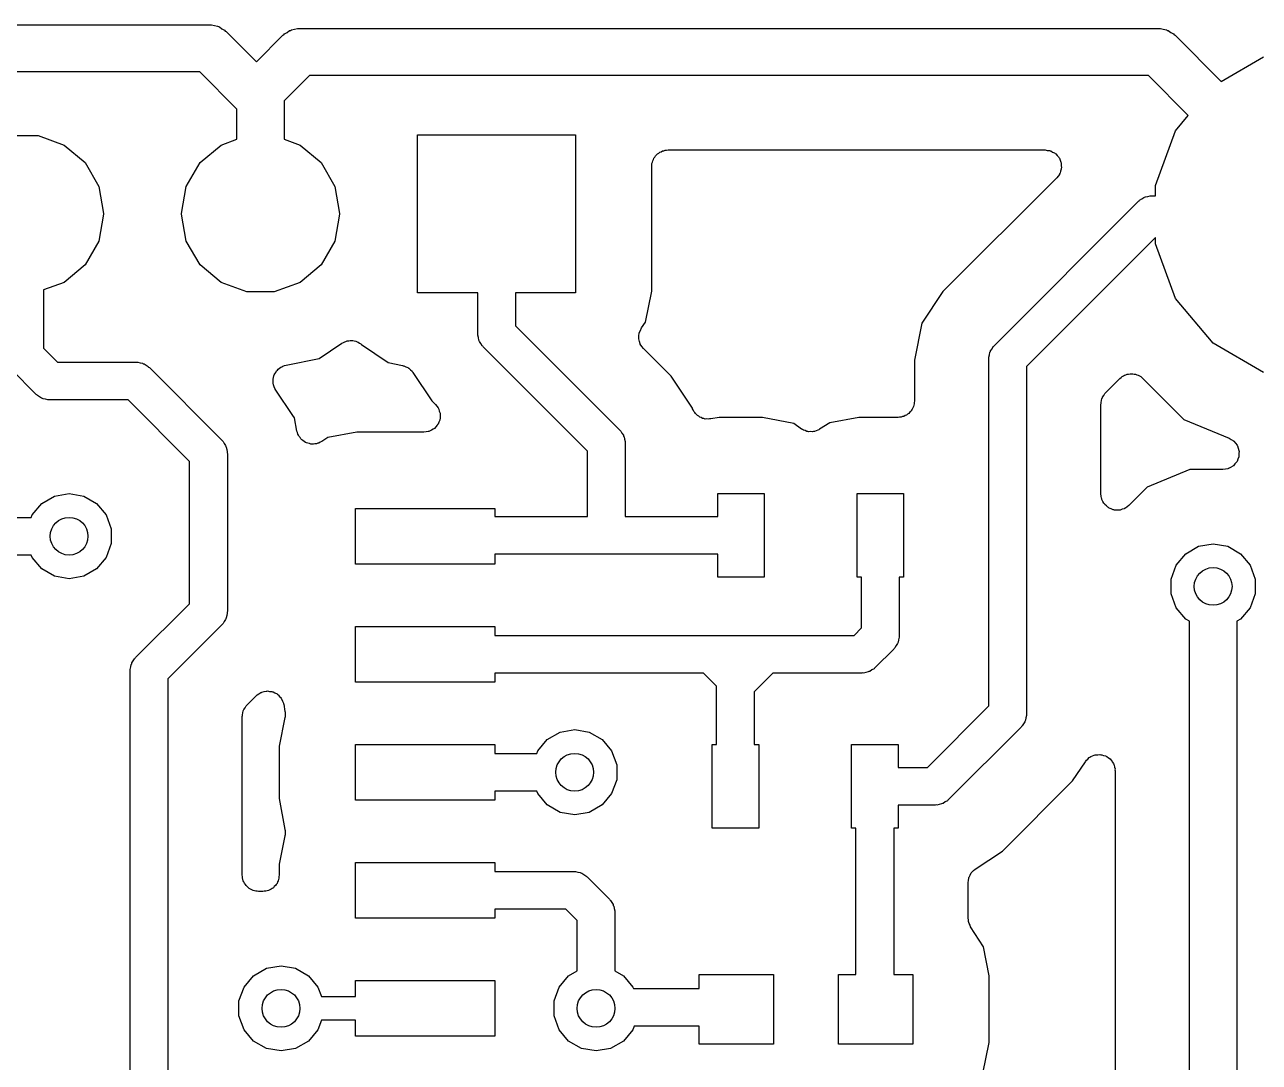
# Model space of a CAD drawing. Extents: x 91.5 to 189.2, y -113.2 to -60.7.
# Drawn here: x 167.14 to 180.43, y -71.9 to -60.74 of the extents above; entities that cross this region are included whole.
import ezdxf

# ---------------------------------------------------------------- set-up
doc = ezdxf.new("R2010")
doc.units = 0
doc.header["$MEASUREMENT"] = 0
doc.layers.add('BLACK', color=7, linetype='CONTINUOUS')

msp = doc.modelspace()

# ---------------------------------------------------------------- linework, layer by layer
at = {"layer": 'Black'}
for p, q in [((165.49, -60.736), (169.13, -60.736)), ((169.13, -60.736), (169.141, -60.7379)), ((169.141, -60.7379), (169.152, -60.737)), ((169.152, -60.737), (169.184, -60.7456)), ((169.184, -60.7456), (169.217, -60.7513)), ((169.217, -60.7513), (169.227, -60.7569)), ((169.227, -60.7569), (169.237, -60.7598)), ((169.237, -60.7598), (169.265, -60.7788)), ((169.265, -60.7788), (169.293, -60.7954)), ((169.293, -60.7954), (169.3, -60.804)), ((169.3, -60.804), (169.31, -60.8104)), ((169.31, -60.8104), (169.635, -61.1358)), ((169.92, -60.8504), (169.93, -60.844)), ((169.93, -60.844), (169.937, -60.8354)), ((169.937, -60.8354), (169.965, -60.8188)), ((169.965, -60.8188), (169.993, -60.7998)), ((169.993, -60.7998), (170.003, -60.7969)), ((170.003, -60.7969), (170.013, -60.7913)), ((170.013, -60.7913), (170.046, -60.7856)), ((170.046, -60.7856), (170.078, -60.777)), ((170.078, -60.777), (170.089, -60.7779)), ((170.089, -60.7779), (170.1, -60.776)), ((170.1, -60.776), (179.34, -60.776)), ((179.34, -60.776), (179.351, -60.7779)), ((179.351, -60.7779), (179.362, -60.777)), ((179.362, -60.777), (179.394, -60.7856)), ((179.394, -60.7856), (179.427, -60.7913)), ((179.427, -60.7913), (179.437, -60.7969)), ((179.437, -60.7969), (179.447, -60.7998)), ((179.447, -60.7998), (179.475, -60.8188)), ((179.475, -60.8188), (179.503, -60.8354)), ((179.503, -60.8354), (179.51, -60.844)), ((179.51, -60.844), (179.52, -60.8504)), ((169.635, -61.1358), (169.92, -60.8504)), ((179.52, -60.8504), (180.015, -61.3459)), ((180.015, -61.3459), (180.472, -61.0821)), ((169.025, -61.244), (165.595, -61.244)), ((169.426, -61.6452), (169.025, -61.244)), ((170.205, -61.284), (169.934, -61.5552)), ((179.235, -61.284), (170.205, -61.284)), ((179.663, -61.7123), (179.235, -61.284)), ((169.934, -61.5552), (169.934, -61.64)), ((169.934, -61.64), (169.934, -61.9684)), ((169.426, -61.9684), (169.426, -61.6452)), ((179.525, -61.8766), (179.663, -61.7123)), ((179.311, -62.4662), (179.525, -61.8766)), ((166.992, -61.9297), (167.288, -61.9297)), ((167.288, -61.9297), (167.565, -62.0306)), ((167.565, -62.0306), (167.791, -62.2204)), ((169.029, -62.2204), (169.255, -62.0306)), ((169.255, -62.0306), (169.426, -61.9684)), ((169.934, -61.9684), (170.105, -62.0306)), ((170.105, -62.0306), (170.331, -62.2204)), ((171.37, -63.62), (171.37, -61.92)), ((171.37, -61.92), (173.07, -61.92)), ((173.07, -61.92), (173.07, -63.62)), ((173.907, -62.1862), (173.913, -62.1717)), ((173.913, -62.1717), (173.922, -62.16)), ((173.922, -62.16), (173.93, -62.1467)), ((173.93, -62.1467), (173.942, -62.1368)), ((173.942, -62.1368), (173.952, -62.1251)), ((173.952, -62.1251), (173.965, -62.1174)), ((173.965, -62.1174), (173.977, -62.1075)), ((173.977, -62.1075), (173.991, -62.1023)), ((173.991, -62.1023), (174.005, -62.0946)), ((174.005, -62.0946), (174.02, -62.0919)), ((174.02, -62.0919), (174.034, -62.0867)), ((174.034, -62.0867), (174.049, -62.0867)), ((174.049, -62.0867), (174.065, -62.084)), ((174.065, -62.084), (178.124, -62.084)), ((178.124, -62.084), (178.146, -62.088)), ((178.146, -62.088), (178.169, -62.09)), ((178.169, -62.09), (178.176, -62.0932)), ((178.176, -62.0932), (178.184, -62.0946)), ((178.184, -62.0946), (178.203, -62.106)), ((178.203, -62.106), (178.224, -62.1157)), ((178.224, -62.1157), (178.23, -62.1212)), ((178.23, -62.1212), (178.236, -62.1251)), ((178.236, -62.1251), (178.251, -62.1426)), ((178.251, -62.1426), (178.267, -62.1588)), ((178.267, -62.1588), (178.271, -62.1658)), ((178.271, -62.1658), (178.276, -62.1717)), ((178.276, -62.1717), (178.283, -62.1933)), ((167.791, -62.2204), (167.939, -62.476)), ((168.881, -62.476), (169.029, -62.2204)), ((170.331, -62.2204), (170.479, -62.476)), ((173.889, -62.2595), (173.892, -62.2444)), ((173.889, -63.6024), (173.889, -62.2595)), ((173.892, -62.229), (173.897, -62.2146)), ((173.892, -62.2444), (173.892, -62.229)), ((173.897, -62.2146), (173.9, -62.1995)), ((173.9, -62.1995), (173.907, -62.1862)), ((178.283, -62.1933), (178.293, -62.2141)), ((178.296, -62.29), (178.289, -62.3115)), ((178.293, -62.2141), (178.294, -62.2218)), ((178.294, -62.2218), (178.296, -62.229)), ((178.296, -62.229), (178.296, -62.252)), ((178.296, -62.252), (178.298, -62.2748)), ((178.298, -62.2748), (178.296, -62.2823)), ((178.296, -62.2823), (178.296, -62.29)), ((178.248, -62.3836), (177.023, -63.6084)), ((178.261, -62.3648), (178.248, -62.3836)), ((178.276, -62.3472), (178.261, -62.3648)), ((178.278, -62.34), (178.276, -62.3472)), ((178.283, -62.3337), (178.278, -62.34)), ((178.289, -62.3115), (178.283, -62.3337)), ((167.939, -62.476), (167.99, -62.7668)), ((168.83, -62.7668), (168.881, -62.476)), ((170.479, -62.476), (170.53, -62.7668)), ((179.311, -62.5768), (179.311, -62.4662)), ((177.576, -64.1863), (179.126, -62.6363)), ((179.126, -62.6363), (179.134, -62.6312)), ((179.134, -62.6312), (179.139, -62.6243)), ((179.139, -62.6243), (179.162, -62.6111)), ((179.162, -62.6111), (179.184, -62.5958)), ((179.184, -62.5958), (179.193, -62.5935)), ((179.193, -62.5935), (179.201, -62.5891)), ((179.201, -62.5891), (179.227, -62.5844)), ((179.227, -62.5844), (179.252, -62.5776)), ((179.252, -62.5776), (179.261, -62.5784)), ((179.261, -62.5784), (179.27, -62.5768)), ((179.27, -62.5768), (179.311, -62.5768)), ((167.99, -62.7732), (167.939, -63.064)), ((167.99, -62.7668), (167.99, -62.7732)), ((168.83, -62.7732), (168.83, -62.7668)), ((168.881, -63.064), (168.83, -62.7732)), ((170.53, -62.7732), (170.479, -63.064)), ((170.53, -62.7668), (170.53, -62.7732)), ((167.939, -63.064), (167.791, -63.3196)), ((169.029, -63.3196), (168.881, -63.064)), ((170.479, -63.064), (170.331, -63.3196)), ((179.311, -63.0268), (177.923, -64.4142)), ((179.311, -63.0938), (179.311, -63.0268)), ((179.525, -63.6834), (179.311, -63.0938)), ((167.791, -63.3196), (167.565, -63.5094)), ((169.255, -63.5094), (169.029, -63.3196)), ((170.331, -63.3196), (170.105, -63.5094)), ((167.565, -63.5094), (167.343, -63.5901)), ((167.343, -63.5901), (167.343, -64.2158)), ((169.532, -63.6103), (169.255, -63.5094)), ((169.828, -63.6103), (169.532, -63.6103)), ((170.105, -63.5094), (169.828, -63.6103)), ((172.017, -63.62), (171.37, -63.62)), ((172.017, -64.06), (172.017, -63.62)), ((173.07, -63.62), (172.423, -63.62)), ((172.423, -63.62), (172.423, -63.9758)), ((173.821, -63.9373), (173.889, -63.6024)), ((177.023, -63.6084), (176.796, -63.9474)), ((179.929, -64.1641), (179.525, -63.6834)), ((172.423, -63.9758), (173.544, -65.0963)), ((173.755, -64.052), (173.767, -64.0253)), ((173.767, -64.0253), (173.78, -63.9985)), ((173.78, -63.9985), (173.821, -63.9373)), ((176.796, -63.9474), (176.717, -64.3473)), ((170.31, -64.327), (170.556, -64.1625)), ((170.556, -64.1625), (170.572, -64.1557)), ((170.572, -64.1557), (170.586, -64.1466)), ((170.586, -64.1466), (170.599, -64.1435)), ((170.599, -64.1435), (170.612, -64.138)), ((170.612, -64.138), (170.629, -64.1369)), ((170.629, -64.1369), (170.645, -64.1331)), ((170.645, -64.1331), (170.659, -64.1349)), ((170.659, -64.1349), (170.673, -64.134)), ((170.673, -64.134), (170.689, -64.1387)), ((170.689, -64.1387), (170.706, -64.1408)), ((170.706, -64.1408), (170.718, -64.1471)), ((170.718, -64.1471), (170.731, -64.151)), ((170.731, -64.151), (170.745, -64.161)), ((170.745, -64.161), (170.76, -64.1687)), ((172.018, -64.0688), (172.017, -64.06)), ((172.018, -64.0777), (172.018, -64.0688)), ((172.024, -64.1033), (172.018, -64.0777)), ((172.029, -64.1295), (172.024, -64.1033)), ((172.034, -64.1372), (172.029, -64.1295)), ((172.036, -64.1459), (172.034, -64.1372)), ((172.051, -64.1676), (172.036, -64.1459)), ((173.75, -64.1128), (173.752, -64.0834)), ((173.75, -64.1137), (173.75, -64.1128)), ((173.75, -64.1148), (173.75, -64.1137)), ((173.758, -64.1432), (173.75, -64.1148)), ((173.752, -64.0834), (173.754, -64.054)), ((173.754, -64.054), (173.755, -64.0531)), ((173.755, -64.0531), (173.755, -64.052)), ((173.765, -64.1716), (173.758, -64.1432)), ((180.472, -64.4779), (179.929, -64.1641)), ((167.343, -64.2158), (167.494, -64.3668)), ((170.76, -64.1687), (170.766, -64.1757)), ((170.766, -64.1757), (171.053, -64.3713)), ((172.064, -64.1906), (172.051, -64.1676)), ((172.071, -64.1964), (172.064, -64.1906)), ((172.076, -64.2037), (172.071, -64.1964)), ((173.197, -65.3242), (172.076, -64.2037)), ((173.766, -64.1725), (173.765, -64.1716)), ((173.766, -64.1735), (173.766, -64.1725)), ((173.783, -64.1974), (173.766, -64.1735)), ((173.8, -64.2216), (173.783, -64.1974)), ((174.097, -64.5184), (173.8, -64.2216)), ((177.518, -64.3123), (177.524, -64.2867)), ((177.524, -64.2867), (177.529, -64.2605)), ((177.529, -64.2605), (177.534, -64.2528)), ((177.534, -64.2528), (177.536, -64.2441)), ((177.536, -64.2441), (177.551, -64.2224)), ((177.551, -64.2224), (177.564, -64.1994)), ((177.564, -64.1994), (177.571, -64.1936)), ((177.571, -64.1936), (177.576, -64.1863)), ((167.494, -64.3668), (168.34, -64.3668)), ((168.34, -64.3668), (168.349, -64.3684)), ((168.349, -64.3684), (168.358, -64.3676)), ((168.358, -64.3676), (168.383, -64.3744)), ((168.383, -64.3744), (168.409, -64.3791)), ((168.409, -64.3791), (168.417, -64.3835)), ((168.417, -64.3835), (168.426, -64.3858)), ((168.426, -64.3858), (168.448, -64.4011)), ((168.448, -64.4011), (168.471, -64.4143)), ((168.471, -64.4143), (168.476, -64.4212)), ((168.476, -64.4212), (168.484, -64.4263)), ((168.484, -64.4263), (169.264, -65.2063)), ((169.884, -64.4324), (169.898, -64.4198)), ((169.898, -64.4198), (169.909, -64.4156)), ((169.909, -64.4156), (169.918, -64.4092)), ((169.918, -64.4092), (169.937, -64.4046)), ((169.937, -64.4046), (169.955, -64.3977)), ((169.955, -64.3977), (170.31, -64.327)), ((171.053, -64.3713), (171.208, -64.4028)), ((171.208, -64.4028), (171.215, -64.4055)), ((171.215, -64.4055), (171.223, -64.4064)), ((171.223, -64.4064), (171.244, -64.4166)), ((171.244, -64.4166), (171.265, -64.4251)), ((171.265, -64.4251), (171.271, -64.43)), ((171.271, -64.43), (171.277, -64.4333)), ((176.717, -64.3473), (176.717, -64.7854)), ((177.517, -64.33), (177.518, -64.3212)), ((177.517, -68.0658), (177.517, -64.33)), ((177.518, -64.3212), (177.518, -64.3123)), ((177.923, -64.4142), (177.923, -68.15)), ((167.266, -64.7137), (166.996, -64.4437)), ((169.814, -64.5736), (169.815, -64.5622)), ((169.815, -64.5507), (169.82, -64.5323)), ((169.815, -64.5622), (169.815, -64.5507)), ((169.82, -64.5323), (169.823, -64.5134)), ((169.823, -64.5134), (169.828, -64.5033)), ((169.828, -64.5033), (169.832, -64.4922)), ((169.832, -64.4922), (169.843, -64.4767)), ((169.843, -64.4767), (169.852, -64.4599)), ((169.852, -64.4599), (169.861, -64.4523)), ((169.861, -64.4523), (169.868, -64.443)), ((169.868, -64.443), (169.884, -64.4324)), ((171.277, -64.4333), (171.293, -64.4501)), ((171.293, -64.4501), (171.311, -64.4655)), ((171.311, -64.4655), (171.314, -64.472)), ((171.314, -64.472), (171.32, -64.4773)), ((171.32, -64.4773), (171.523, -64.7816)), ((174.327, -64.8626), (174.097, -64.5184)), ((178.775, -64.6941), (178.927, -64.5419)), ((178.927, -64.5419), (178.939, -64.533)), ((178.939, -64.533), (178.95, -64.5221)), ((178.95, -64.5221), (178.964, -64.5157)), ((178.964, -64.5157), (178.977, -64.5069)), ((178.977, -64.5069), (178.992, -64.5029)), ((178.992, -64.5029), (179.006, -64.4964)), ((179.006, -64.4964), (179.021, -64.4951)), ((179.021, -64.4951), (179.036, -64.4911)), ((179.036, -64.4911), (179.051, -64.4925)), ((179.051, -64.4925), (179.066, -64.4912)), ((179.066, -64.4912), (179.081, -64.4951)), ((179.081, -64.4951), (179.096, -64.4965)), ((179.096, -64.4965), (179.11, -64.503)), ((179.11, -64.503), (179.125, -64.507)), ((179.125, -64.507), (179.138, -64.5158)), ((179.138, -64.5158), (179.152, -64.5222)), ((179.152, -64.5222), (179.163, -64.5331)), ((179.163, -64.5331), (179.175, -64.542)), ((179.175, -64.542), (179.615, -64.9829)), ((169.817, -64.5924), (169.814, -64.5736)), ((169.819, -64.6115), (169.817, -64.5924)), ((169.823, -64.6221), (169.819, -64.6115)), ((169.825, -64.6334), (169.823, -64.6221)), ((169.835, -64.6498), (169.825, -64.6334)), ((169.843, -64.6673), (169.835, -64.6498)), ((170.026, -64.941), (169.843, -64.6673)), ((178.77, -64.7005), (178.775, -64.6941)), ((167.274, -64.7188), (167.266, -64.7137)), ((167.279, -64.7257), (167.274, -64.7188)), ((167.302, -64.7389), (167.279, -64.7257)), ((167.324, -64.7542), (167.302, -64.7389)), ((167.333, -64.7565), (167.324, -64.7542)), ((167.341, -64.7609), (167.333, -64.7565)), ((167.367, -64.7656), (167.341, -64.7609)), ((167.392, -64.7724), (167.367, -64.7656)), ((167.401, -64.7716), (167.392, -64.7724)), ((167.41, -64.7732), (167.401, -64.7716)), ((168.256, -64.7732), (167.41, -64.7732)), ((168.917, -65.4342), (168.256, -64.7732)), ((171.523, -64.7816), (171.563, -64.8213)), ((171.563, -64.8213), (171.576, -64.8401)), ((176.709, -64.8303), (176.706, -64.8454)), ((176.714, -64.8159), (176.709, -64.8303)), ((176.717, -64.7854), (176.714, -64.8005)), ((176.714, -64.8005), (176.714, -64.8159)), ((178.723, -64.8182), (178.725, -64.8106)), ((178.723, -65.7851), (178.723, -64.8182)), ((178.724, -64.8029), (178.73, -64.7808)), ((178.725, -64.8106), (178.724, -64.8029)), ((178.73, -64.7808), (178.734, -64.7582)), ((178.734, -64.7582), (178.738, -64.7515)), ((178.738, -64.7515), (178.74, -64.7441)), ((178.74, -64.7441), (178.753, -64.7253)), ((178.753, -64.7253), (178.764, -64.7054)), ((178.764, -64.7054), (178.77, -64.7005)), ((170.044, -64.9674), (170.026, -64.941)), ((170.026, -64.941), (170.026, -64.941)), ((171.576, -64.8401), (171.59, -64.8576)), ((171.59, -64.8576), (171.593, -64.8649)), ((171.593, -64.8649), (171.598, -64.8712)), ((171.598, -64.8712), (171.603, -64.8934)), ((171.603, -64.8934), (171.611, -64.9149)), ((171.611, -64.9149), (171.611, -64.9226)), ((171.611, -64.9226), (171.613, -64.9301)), ((171.613, -64.9301), (171.611, -64.9529)), ((171.611, -64.9529), (171.611, -64.9759)), ((174.328, -64.8676), (174.327, -64.8626)), ((174.336, -64.8815), (174.328, -64.8676)), ((174.342, -64.8967), (174.336, -64.8815)), ((174.352, -64.9076), (174.342, -64.8967)), ((174.359, -64.92), (174.352, -64.9076)), ((174.372, -64.9303), (174.359, -64.92)), ((174.382, -64.9425), (174.372, -64.9303)), ((174.395, -64.9495), (174.382, -64.9425)), ((174.406, -64.9586), (174.395, -64.9495)), ((174.422, -64.964), (174.406, -64.9586)), ((174.616, -64.9609), (174.525, -64.9781)), ((175.082, -64.9609), (174.616, -64.9609)), ((175.417, -65.0287), (175.082, -64.9609)), ((176.116, -64.9609), (175.805, -65.0195)), ((176.541, -64.9609), (176.116, -64.9609)), ((176.556, -64.9582), (176.541, -64.9609)), ((176.572, -64.9582), (176.556, -64.9582)), ((176.586, -64.953), (176.572, -64.9582)), ((176.601, -64.9503), (176.586, -64.953)), ((176.615, -64.9426), (176.601, -64.9503)), ((176.629, -64.9374), (176.615, -64.9426)), ((176.641, -64.9275), (176.629, -64.9374)), ((176.654, -64.9198), (176.641, -64.9275)), ((176.664, -64.9081), (176.654, -64.9198)), ((176.676, -64.8982), (176.664, -64.9081)), ((176.683, -64.8849), (176.676, -64.8982)), ((176.693, -64.8731), (176.683, -64.8849)), ((176.699, -64.8587), (176.693, -64.8731)), ((176.706, -64.8454), (176.699, -64.8587)), ((170.072, -65.1085), (170.044, -64.9674)), ((171.539, -65.0892), (171.518, -65.0988)), ((171.545, -65.0837), (171.539, -65.0892)), ((171.551, -65.0798), (171.545, -65.0837)), ((171.566, -65.0623), (171.551, -65.0798)), ((171.582, -65.0461), (171.566, -65.0623)), ((171.585, -65.0391), (171.582, -65.0461)), ((171.59, -65.0331), (171.585, -65.0391)), ((171.598, -65.0116), (171.59, -65.0331)), ((171.608, -64.9908), (171.598, -65.0116)), ((171.609, -64.9831), (171.608, -64.9908)), ((171.611, -64.9759), (171.609, -64.9831)), ((173.544, -65.0963), (173.549, -65.1036)), ((174.436, -64.9718), (174.422, -64.964)), ((174.45, -64.974), (174.436, -64.9718)), ((174.464, -64.9788), (174.45, -64.974)), ((174.48, -64.9786), (174.464, -64.9788)), ((174.496, -64.9811), (174.48, -64.9786)), ((174.51, -64.9783), (174.496, -64.9811)), ((174.525, -64.9781), (174.51, -64.9783)), ((175.502, -65.0867), (175.417, -65.0287)), ((175.512, -65.0912), (175.502, -65.0867)), ((175.521, -65.0978), (175.512, -65.0912)), ((175.686, -65.0936), (175.677, -65.1)), ((175.696, -65.0894), (175.686, -65.0936)), ((175.805, -65.0195), (175.696, -65.0894)), ((179.615, -64.9829), (180.103, -65.1853)), ((169.264, -65.2063), (169.269, -65.2136)), ((169.269, -65.2136), (169.276, -65.2194)), ((169.276, -65.2194), (169.289, -65.2424)), ((170.078, -65.125), (170.072, -65.1085)), ((170.082, -65.1422), (170.078, -65.125)), ((170.089, -65.1532), (170.082, -65.1422)), ((170.094, -65.1654), (170.089, -65.1532)), ((170.105, -65.1786), (170.094, -65.1654)), ((170.115, -65.1935), (170.105, -65.1786)), ((170.125, -65.2014), (170.115, -65.1935)), ((170.134, -65.2112), (170.125, -65.2014)), ((170.149, -65.2197), (170.134, -65.2112)), ((170.164, -65.2303), (170.149, -65.2197)), ((170.323, -65.2287), (170.307, -65.2379)), ((170.339, -65.2219), (170.323, -65.2287)), ((170.405, -65.1795), (170.339, -65.2219)), ((170.716, -65.1209), (170.405, -65.1795)), ((171.438, -65.1209), (170.716, -65.1209)), ((171.461, -65.1169), (171.438, -65.1209)), ((171.484, -65.1149), (171.461, -65.1169)), ((171.491, -65.1116), (171.484, -65.1149)), ((171.498, -65.1103), (171.491, -65.1116)), ((171.518, -65.0988), (171.498, -65.1103)), ((173.549, -65.1036), (173.556, -65.1094)), ((173.556, -65.1094), (173.569, -65.1324)), ((173.569, -65.1324), (173.584, -65.1541)), ((173.584, -65.1541), (173.586, -65.1628)), ((173.586, -65.1628), (173.591, -65.1705)), ((173.591, -65.1705), (173.596, -65.1967)), ((173.596, -65.1967), (173.602, -65.2223)), ((173.602, -65.2223), (173.602, -65.2312)), ((175.54, -65.1037), (175.521, -65.0978)), ((175.558, -65.1118), (175.54, -65.1037)), ((175.569, -65.1126), (175.558, -65.1118)), ((175.579, -65.1159), (175.569, -65.1126)), ((175.599, -65.1149), (175.579, -65.1159)), ((175.618, -65.1164), (175.599, -65.1149)), ((175.629, -65.1135), (175.618, -65.1164)), ((175.64, -65.1129), (175.629, -65.1135)), ((175.658, -65.1053), (175.64, -65.1129)), ((175.677, -65.1), (175.658, -65.1053)), ((180.103, -65.1853), (180.125, -65.1997)), ((180.125, -65.1997), (180.148, -65.213)), ((180.148, -65.213), (180.151, -65.216)), ((180.151, -65.216), (180.154, -65.2181)), ((180.154, -65.2181), (180.17, -65.2393)), ((169.289, -65.2424), (169.304, -65.2641)), ((169.304, -65.2641), (169.306, -65.2728)), ((169.306, -65.2728), (169.311, -65.2805)), ((169.311, -65.2805), (169.316, -65.3066)), ((169.316, -65.3066), (169.322, -65.3323)), ((169.322, -65.3323), (169.322, -65.3412)), ((169.322, -65.3412), (169.323, -65.35)), ((169.323, -65.35), (169.323, -67.05)), ((170.176, -65.2342), (170.164, -65.2303)), ((170.187, -65.2405), (170.176, -65.2342)), ((170.205, -65.2432), (170.187, -65.2405)), ((170.222, -65.2484), (170.205, -65.2432)), ((170.235, -65.2478), (170.222, -65.2484)), ((170.248, -65.2498), (170.235, -65.2478)), ((170.265, -65.2463), (170.248, -65.2498)), ((170.283, -65.2455), (170.265, -65.2463)), ((170.295, -65.2404), (170.283, -65.2455)), ((170.307, -65.2379), (170.295, -65.2404)), ((173.197, -66.0268), (173.197, -65.3242)), ((173.602, -65.2312), (173.603, -65.24)), ((173.603, -65.24), (173.603, -66.0268)), ((180.17, -65.2393), (180.188, -65.2598)), ((180.188, -65.2598), (180.189, -65.2634)), ((180.189, -65.2634), (180.191, -65.2665)), ((180.191, -65.2665), (180.199, -65.292)), ((180.199, -65.292), (180.208, -65.3171)), ((180.208, -65.3171), (180.208, -65.3209)), ((180.208, -65.3209), (180.209, -65.3246)), ((180.209, -65.3246), (180.208, -65.3513)), ((180.208, -65.3513), (180.208, -65.378)), ((168.917, -66.9658), (168.917, -65.4342)), ((180.142, -65.4867), (180.118, -65.499)), ((180.145, -65.4839), (180.142, -65.4867)), ((180.148, -65.4819), (180.145, -65.4839)), ((180.165, -65.4615), (180.148, -65.4819)), ((180.183, -65.4418), (180.165, -65.4615)), ((180.185, -65.4382), (180.183, -65.4418)), ((180.187, -65.4353), (180.185, -65.4382)), ((180.197, -65.4102), (180.187, -65.4353)), ((180.207, -65.3855), (180.197, -65.4102)), ((180.208, -65.378), (180.207, -65.3817)), ((180.207, -65.3817), (180.207, -65.3855)), ((179.681, -65.5226), (179.219, -65.7136)), ((180.035, -65.5229), (179.681, -65.5226)), ((180.062, -65.5183), (180.035, -65.5229)), ((180.088, -65.5148), (180.062, -65.5183)), ((180.092, -65.513), (180.088, -65.5148)), ((180.095, -65.5124), (180.092, -65.513)), ((180.118, -65.499), (180.095, -65.5124)), ((179.219, -65.7136), (179.023, -65.9093)), ((167.223, -66.0105), (167.325, -65.8884)), ((167.325, -65.8884), (167.463, -65.8087)), ((167.463, -65.8087), (167.62, -65.7811)), ((167.62, -65.7811), (167.777, -65.8087)), ((167.777, -65.8087), (167.915, -65.8884)), ((167.915, -65.8884), (168.017, -66.0105)), ((174.6, -66.0268), (174.6, -65.78)), ((174.6, -65.78), (175.1, -65.78)), ((175.1, -65.78), (175.1, -66.68)), ((176.1, -66.68), (176.1, -65.78)), ((176.1, -65.78), (176.6, -65.78)), ((176.6, -65.78), (176.6, -66.68)), ((178.727, -65.8076), (178.723, -65.7851)), ((178.729, -65.8304), (178.727, -65.8076)), ((178.732, -65.8375), (178.729, -65.8304)), ((178.734, -65.8451), (178.732, -65.8375)), ((178.745, -65.8649), (178.734, -65.8451)), ((178.755, -65.8857), (178.745, -65.8649)), ((178.76, -65.8912), (178.755, -65.8857)), ((178.764, -65.8979), (178.76, -65.8912)), ((167.213, -66.0368), (167.223, -66.0105)), ((168.017, -66.0105), (168.072, -66.1603)), ((170.7, -66.54), (170.7, -65.94)), ((170.7, -65.94), (172.2, -65.94)), ((172.2, -65.94), (172.2, -66.0268)), ((178.782, -65.9126), (178.764, -65.8979)), ((178.798, -65.9288), (178.782, -65.9126)), ((178.805, -65.9321), (178.798, -65.9288)), ((178.811, -65.9371), (178.805, -65.9321)), ((178.832, -65.9449), (178.811, -65.9371)), ((178.853, -65.9546), (178.832, -65.9449)), ((178.861, -65.9553), (178.853, -65.9546)), ((178.868, -65.958), (178.861, -65.9553)), ((178.891, -65.958), (178.868, -65.958)), ((178.914, -65.96), (178.891, -65.958)), ((178.921, -65.958), (178.914, -65.96)), ((178.929, -65.958), (178.921, -65.958)), ((178.951, -65.9501), (178.929, -65.958)), ((178.973, -65.9442), (178.951, -65.9501)), ((178.979, -65.9398), (178.973, -65.9442)), ((178.986, -65.9371), (178.979, -65.9398)), ((179.004, -65.9224), (178.986, -65.9371)), ((179.023, -65.9093), (179.004, -65.9224)), ((166.8, -66.0368), (167.213, -66.0368)), ((172.2, -66.0268), (173.197, -66.0268)), ((173.603, -66.0268), (174.6, -66.0268)), ((168.072, -66.1603), (168.072, -66.3197)), ((168.072, -66.3197), (168.017, -66.4695)), ((179.635, -66.4284), (179.773, -66.3487)), ((179.773, -66.3487), (179.93, -66.3211)), ((179.93, -66.3211), (180.087, -66.3487)), ((180.087, -66.3487), (180.225, -66.4284)), ((167.213, -66.4432), (166.8, -66.4432)), ((167.223, -66.4695), (167.213, -66.4432)), ((167.325, -66.5916), (167.223, -66.4695)), ((168.017, -66.4695), (167.915, -66.5916)), ((172.2, -66.54), (170.7, -66.54)), ((173.4, -66.4332), (172.2, -66.4332)), ((172.2, -66.4332), (172.2, -66.54)), ((174.6, -66.4332), (173.4, -66.4332)), ((174.6, -66.68), (174.6, -66.4332)), ((179.478, -66.7003), (179.533, -66.5505)), ((179.533, -66.5505), (179.635, -66.4284)), ((180.225, -66.4284), (180.327, -66.5505)), ((180.327, -66.5505), (180.382, -66.7003)), ((167.463, -66.6713), (167.325, -66.5916)), ((167.62, -66.6989), (167.463, -66.6713)), ((167.777, -66.6713), (167.62, -66.6989)), ((167.915, -66.5916), (167.777, -66.6713)), ((175.1, -66.68), (174.6, -66.68)), ((176.147, -66.68), (176.1, -66.68)), ((176.147, -67.2258), (176.147, -66.68)), ((176.6, -66.68), (176.553, -66.68)), ((176.553, -66.68), (176.553, -67.31)), ((179.478, -66.8597), (179.478, -66.7003)), ((180.382, -66.7003), (180.382, -66.8597)), ((179.533, -67.0095), (179.478, -66.8597)), ((180.382, -66.8597), (180.327, -67.0095)), ((168.336, -67.5463), (168.917, -66.9658)), ((169.322, -67.0677), (169.316, -67.0934)), ((169.323, -67.05), (169.322, -67.0588)), ((169.322, -67.0588), (169.322, -67.0677)), ((179.635, -67.1316), (179.533, -67.0095)), ((180.327, -67.0095), (180.225, -67.1316)), ((169.264, -67.1937), (168.683, -67.7742)), ((169.269, -67.1864), (169.264, -67.1937)), ((169.276, -67.1806), (169.269, -67.1864)), ((169.289, -67.1576), (169.276, -67.1806)), ((169.304, -67.1359), (169.289, -67.1576)), ((169.306, -67.1272), (169.304, -67.1359)), ((169.311, -67.1195), (169.306, -67.1272)), ((169.316, -67.0934), (169.311, -67.1195)), ((170.7, -67.81), (170.7, -67.21)), ((170.7, -67.21), (172.2, -67.21)), ((172.2, -67.21), (172.2, -67.3068)), ((179.676, -67.1552), (179.635, -67.1316)), ((179.676, -73.4648), (179.676, -67.1552)), ((180.225, -67.1316), (180.184, -67.1552)), ((180.184, -67.1552), (180.184, -73.57)), ((172.2, -67.3068), (174.53, -67.3068)), ((174.53, -67.3068), (175.11, -67.3068)), ((175.11, -67.3068), (176.066, -67.3068)), ((176.066, -67.3068), (176.147, -67.2258)), ((176.546, -67.3533), (176.541, -67.3795)), ((176.552, -67.3277), (176.546, -67.3533)), ((176.553, -67.31), (176.552, -67.3188)), ((176.552, -67.3188), (176.552, -67.3277)), ((176.494, -67.4537), (176.294, -67.6537)), ((176.499, -67.4464), (176.494, -67.4537)), ((176.506, -67.4406), (176.499, -67.4464)), ((176.519, -67.4176), (176.506, -67.4406)), ((176.534, -67.3959), (176.519, -67.4176)), ((176.536, -67.3872), (176.534, -67.3959)), ((176.541, -67.3795), (176.536, -67.3872)), ((168.284, -67.6467), (168.289, -67.6205)), ((168.289, -67.6205), (168.294, -67.6128)), ((168.294, -67.6128), (168.296, -67.6041)), ((168.296, -67.6041), (168.311, -67.5824)), ((168.311, -67.5824), (168.324, -67.5594)), ((168.324, -67.5594), (168.331, -67.5536)), ((168.331, -67.5536), (168.336, -67.5463)), ((168.277, -67.69), (168.278, -67.6812)), ((168.277, -72.3858), (168.277, -67.69)), ((168.278, -67.6723), (168.284, -67.6467)), ((168.278, -67.6812), (168.278, -67.6723)), ((174.446, -67.7132), (172.2, -67.7132)), ((172.2, -67.7132), (172.2, -67.81)), ((174.587, -67.8542), (174.446, -67.7132)), ((175.194, -67.7132), (174.993, -67.9142)), ((176.15, -67.7132), (175.194, -67.7132)), ((176.159, -67.7116), (176.15, -67.7132)), ((176.168, -67.7124), (176.159, -67.7116)), ((176.193, -67.7056), (176.168, -67.7124)), ((176.219, -67.7009), (176.193, -67.7056)), ((176.227, -67.6965), (176.219, -67.7009)), ((176.236, -67.6942), (176.227, -67.6965)), ((176.258, -67.6789), (176.236, -67.6942)), ((176.281, -67.6657), (176.258, -67.6789)), ((176.286, -67.6588), (176.281, -67.6657)), ((176.294, -67.6537), (176.286, -67.6588)), ((168.683, -67.7742), (168.683, -72.47)), ((172.2, -67.81), (170.7, -67.81)), ((174.587, -68.48), (174.587, -67.8542)), ((169.535, -68.0541), (169.632, -67.9565)), ((169.632, -67.9565), (169.638, -67.9527)), ((169.638, -67.9527), (169.642, -67.9475)), ((169.642, -67.9475), (169.663, -67.9353)), ((169.663, -67.9353), (169.682, -67.9216)), ((169.682, -67.9216), (169.689, -67.9198)), ((169.689, -67.9198), (169.694, -67.9164)), ((169.694, -67.9164), (169.718, -67.912)), ((169.718, -67.912), (169.741, -67.9058)), ((169.741, -67.9058), (169.748, -67.9064)), ((169.748, -67.9064), (169.754, -67.9051)), ((169.754, -67.9051), (169.778, -67.909)), ((169.778, -67.909), (169.802, -67.9111)), ((169.802, -67.9111), (169.808, -67.9139)), ((169.808, -67.9139), (169.814, -67.915)), ((169.814, -67.915), (169.835, -67.9268)), ((169.835, -67.9268), (169.857, -67.9369)), ((169.857, -67.9369), (169.862, -67.9416)), ((169.862, -67.9416), (169.868, -67.9449)), ((169.868, -67.9449), (169.883, -67.963)), ((169.883, -67.963), (169.9, -67.98)), ((169.9, -67.98), (169.903, -67.986)), ((169.903, -67.986), (169.907, -67.9911)), ((169.907, -67.9911), (169.916, -68.0135)), ((169.916, -68.0135), (169.926, -68.0352)), ((174.993, -67.9142), (174.993, -68.48)), ((169.484, -68.1629), (169.49, -68.1408)), ((169.49, -68.1408), (169.494, -68.1182)), ((169.494, -68.1182), (169.498, -68.1115)), ((169.498, -68.1115), (169.5, -68.1041)), ((169.5, -68.1041), (169.513, -68.0853)), ((169.513, -68.0853), (169.524, -68.0654)), ((169.524, -68.0654), (169.53, -68.0605)), ((169.53, -68.0605), (169.535, -68.0541)), ((169.926, -68.0352), (169.926, -68.0419)), ((169.926, -68.0419), (169.929, -68.0482)), ((169.929, -68.0482), (169.943, -68.1248)), ((169.943, -68.1248), (169.943, -68.1281)), ((169.943, -68.1281), (169.944, -68.1312)), ((169.944, -68.1312), (169.944, -68.1585)), ((176.856, -68.7268), (177.517, -68.0658)), ((177.923, -68.15), (177.922, -68.1588)), ((169.483, -68.1782), (169.485, -68.1706)), ((169.483, -69.8871), (169.483, -68.1782)), ((169.485, -68.1706), (169.484, -68.1629)), ((169.943, -68.1921), (169.881, -68.4976)), ((169.944, -68.1858), (169.943, -68.1889)), ((169.943, -68.1889), (169.943, -68.1921)), ((169.944, -68.1585), (169.944, -68.1858)), ((177.876, -68.2806), (177.869, -68.2864)), ((177.889, -68.2576), (177.876, -68.2806)), ((177.904, -68.2359), (177.889, -68.2576)), ((177.906, -68.2272), (177.904, -68.2359)), ((177.911, -68.2195), (177.906, -68.2272)), ((177.916, -68.1934), (177.911, -68.2195)), ((177.922, -68.1677), (177.916, -68.1934)), ((177.922, -68.1588), (177.922, -68.1677)), ((172.765, -68.4284), (172.903, -68.3487)), ((172.903, -68.3487), (173.06, -68.3211)), ((173.06, -68.3211), (173.217, -68.3487)), ((173.217, -68.3487), (173.355, -68.4284)), ((177.864, -68.2937), (177.084, -69.0737)), ((177.869, -68.2864), (177.864, -68.2937)), ((169.881, -68.4976), (169.881, -69.0636)), ((170.7, -69.08), (170.7, -68.48)), ((170.7, -68.48), (172.2, -68.48)), ((172.2, -68.48), (172.2, -68.5768)), ((172.653, -68.5768), (172.663, -68.5505)), ((172.663, -68.5505), (172.765, -68.4284)), ((173.355, -68.4284), (173.457, -68.5505)), ((173.457, -68.5505), (173.512, -68.7003)), ((174.54, -69.38), (174.54, -68.48)), ((174.54, -68.48), (174.587, -68.48)), ((174.993, -68.48), (175.04, -68.48)), ((175.04, -68.48), (175.04, -69.38)), ((176.04, -69.38), (176.04, -68.48)), ((176.04, -68.48), (176.54, -68.48)), ((176.54, -68.48), (176.54, -68.7268)), ((172.2, -68.5768), (172.653, -68.5768)), ((178.417, -68.8716), (178.555, -68.6659)), ((178.555, -68.6659), (178.561, -68.659)), ((178.561, -68.659), (178.566, -68.6506)), ((178.566, -68.6506), (178.582, -68.6371)), ((178.582, -68.6371), (178.597, -68.6219)), ((178.597, -68.6219), (178.605, -68.6176)), ((178.605, -68.6176), (178.613, -68.6114)), ((178.613, -68.6114), (178.633, -68.6042)), ((178.633, -68.6042), (178.651, -68.5949)), ((178.651, -68.5949), (178.661, -68.5939)), ((178.661, -68.5939), (178.67, -68.5906)), ((178.67, -68.5906), (178.691, -68.5906)), ((178.691, -68.5906), (178.712, -68.5883)), ((178.712, -68.5883), (178.721, -68.5906)), ((178.721, -68.5906), (178.731, -68.5906)), ((178.731, -68.5906), (178.751, -68.5978)), ((178.751, -68.5978), (178.771, -68.6028)), ((178.771, -68.6028), (178.779, -68.6081)), ((178.779, -68.6081), (178.788, -68.6114)), ((178.788, -68.6114), (178.804, -68.625)), ((178.804, -68.625), (178.822, -68.6366)), ((178.822, -68.6366), (178.828, -68.6444)), ((178.828, -68.6444), (178.835, -68.6506)), ((178.835, -68.6506), (178.845, -68.6688)), ((178.845, -68.6688), (178.858, -68.6858)), ((173.512, -68.7003), (173.512, -68.8597)), ((176.54, -68.7268), (176.856, -68.7268)), ((178.858, -68.6858), (178.861, -68.695)), ((178.861, -68.695), (178.865, -68.7034)), ((178.865, -68.7034), (178.869, -68.7241)), ((178.869, -68.7241), (178.875, -68.7443)), ((178.875, -68.7443), (178.874, -68.7539)), ((178.874, -68.7539), (178.876, -68.7634)), ((178.876, -68.7634), (178.876, -73.0607)), ((173.512, -68.8597), (173.457, -69.0095)), ((177.662, -69.6271), (178.417, -68.8716)), ((169.881, -69.0636), (169.943, -69.3948)), ((172.2, -69.08), (170.7, -69.08)), ((172.653, -68.9832), (172.2, -68.9832)), ((172.2, -68.9832), (172.2, -69.08)), ((172.663, -69.0095), (172.653, -68.9832)), ((172.765, -69.1316), (172.663, -69.0095)), ((173.457, -69.0095), (173.355, -69.1316)), ((177.076, -69.0788), (177.071, -69.0857)), ((177.084, -69.0737), (177.076, -69.0788)), ((172.903, -69.2113), (172.765, -69.1316)), ((173.06, -69.2389), (172.903, -69.2113)), ((173.217, -69.2113), (173.06, -69.2389)), ((173.355, -69.1316), (173.217, -69.2113)), ((176.94, -69.1332), (176.54, -69.1332)), ((176.54, -69.1332), (176.54, -69.38)), ((176.949, -69.1316), (176.94, -69.1332)), ((176.958, -69.1324), (176.949, -69.1316)), ((176.983, -69.1256), (176.958, -69.1324)), ((177.009, -69.1209), (176.983, -69.1256)), ((177.017, -69.1165), (177.009, -69.1209)), ((177.026, -69.1142), (177.017, -69.1165)), ((177.048, -69.0989), (177.026, -69.1142)), ((177.071, -69.0857), (177.048, -69.0989)), ((169.943, -69.4621), (169.881, -69.7676)), ((169.943, -69.3948), (169.943, -69.3981)), ((169.943, -69.3981), (169.944, -69.4012)), ((169.944, -69.4558), (169.943, -69.4589)), ((169.943, -69.4589), (169.943, -69.4621)), ((169.944, -69.4012), (169.944, -69.4285)), ((169.944, -69.4285), (169.944, -69.4558)), ((175.04, -69.38), (174.54, -69.38)), ((176.087, -69.38), (176.04, -69.38)), ((176.087, -70.955), (176.087, -69.38)), ((176.54, -69.38), (176.493, -69.38)), ((176.493, -69.38), (176.493, -70.955)), ((177.371, -69.8212), (177.662, -69.6271)), ((169.881, -69.7676), (169.881, -69.8871)), ((170.7, -70.35), (170.7, -69.75)), ((170.7, -69.75), (172.2, -69.75)), ((172.2, -69.75), (172.2, -69.8468)), ((172.2, -69.8468), (173.05, -69.8468)), ((173.05, -69.8468), (173.059, -69.8484)), ((173.059, -69.8484), (173.068, -69.8476)), ((173.068, -69.8476), (173.093, -69.8544)), ((173.093, -69.8544), (173.119, -69.8591)), ((173.119, -69.8591), (173.127, -69.8635)), ((173.127, -69.8635), (173.136, -69.8658)), ((173.136, -69.8658), (173.158, -69.8811)), ((177.316, -69.8856), (177.327, -69.8633)), ((177.327, -69.8633), (177.331, -69.8593)), ((177.331, -69.8593), (177.334, -69.8543)), ((177.334, -69.8543), (177.353, -69.8383)), ((177.353, -69.8383), (177.371, -69.8212)), ((169.486, -69.9021), (169.483, -69.8871)), ((169.486, -69.9174), (169.486, -69.9021)), ((169.491, -69.9319), (169.486, -69.9174)), ((169.494, -69.9471), (169.491, -69.9319)), ((169.501, -69.9603), (169.494, -69.9471)), ((169.507, -69.9747), (169.501, -69.9603)), ((169.517, -69.9865), (169.507, -69.9747)), ((169.524, -69.9999), (169.517, -69.9865)), ((169.536, -70.0097), (169.524, -69.9999)), ((169.546, -70.0214), (169.536, -70.0097)), ((169.828, -70.0099), (169.818, -70.0217)), ((169.84, -69.9999), (169.828, -70.0099)), ((169.847, -69.9867), (169.84, -69.9999)), ((169.857, -69.975), (169.847, -69.9867)), ((169.863, -69.9605), (169.857, -69.975)), ((169.87, -69.9472), (169.863, -69.9605)), ((169.873, -69.9321), (169.87, -69.9472)), ((169.878, -69.9178), (169.873, -69.9321)), ((169.881, -69.8871), (169.878, -69.9023)), ((169.878, -69.9023), (169.878, -69.9178)), ((173.158, -69.8811), (173.181, -69.8943)), ((173.181, -69.8943), (173.186, -69.9012)), ((173.186, -69.9012), (173.194, -69.9063)), ((173.194, -69.9063), (173.434, -70.1463)), ((177.293, -69.9671), (177.298, -69.9427)), ((177.293, -70.3481), (177.293, -69.9671)), ((177.298, -69.9427), (177.3, -69.918)), ((177.3, -69.918), (177.303, -69.9128)), ((177.303, -69.9128), (177.304, -69.9071)), ((177.304, -69.9071), (177.316, -69.8856)), ((169.559, -70.0292), (169.546, -70.0214)), ((169.571, -70.0391), (169.559, -70.0292)), ((169.585, -70.0443), (169.571, -70.0391)), ((169.599, -70.052), (169.585, -70.0443)), ((169.614, -70.0546), (169.599, -70.052)), ((169.628, -70.0599), (169.614, -70.0546)), ((169.644, -70.0599), (169.628, -70.0599)), ((169.659, -70.0626), (169.644, -70.0599)), ((169.705, -70.0626), (169.659, -70.0626)), ((169.72, -70.06), (169.705, -70.0626)), ((169.736, -70.06), (169.72, -70.06)), ((169.75, -70.0547), (169.736, -70.06)), ((169.765, -70.0521), (169.75, -70.0547)), ((169.779, -70.0444), (169.765, -70.0521)), ((169.793, -70.0391), (169.779, -70.0444)), ((169.805, -70.0293), (169.793, -70.0391)), ((169.818, -70.0217), (169.805, -70.0293)), ((172.966, -70.2532), (172.2, -70.2532)), ((172.2, -70.2532), (172.2, -70.35)), ((173.087, -70.3742), (172.966, -70.2532)), ((173.434, -70.1463), (173.439, -70.1536)), ((173.439, -70.1536), (173.446, -70.1594)), ((173.446, -70.1594), (173.459, -70.1824)), ((173.459, -70.1824), (173.474, -70.2041)), ((173.474, -70.2041), (173.476, -70.2128)), ((173.476, -70.2128), (173.481, -70.2205)), ((173.481, -70.2205), (173.486, -70.2467)), ((173.486, -70.2467), (173.492, -70.2723)), ((173.492, -70.2723), (173.492, -70.2812)), ((172.2, -70.35), (170.7, -70.35)), ((173.087, -70.9154), (173.087, -70.3742)), ((173.492, -70.2812), (173.493, -70.29)), ((173.493, -70.29), (173.493, -70.9154)), ((177.297, -70.3674), (177.293, -70.3481)), ((177.298, -70.3869), (177.297, -70.3674)), ((177.302, -70.3972), (177.298, -70.3869)), ((177.304, -70.4082), (177.302, -70.3972)), ((177.314, -70.4251), (177.304, -70.4082)), ((177.321, -70.4431), (177.314, -70.4251)), ((177.46, -70.6596), (177.321, -70.4431)), ((177.519, -70.9714), (177.46, -70.6596)), ((169.605, -70.9684), (169.743, -70.8887)), ((169.743, -70.8887), (169.9, -70.8611)), ((169.9, -70.8611), (170.057, -70.8887)), ((170.057, -70.8887), (170.195, -70.9684)), ((172.995, -70.9684), (173.087, -70.9154)), ((173.493, -70.9154), (173.585, -70.9684)), ((169.503, -71.0905), (169.605, -70.9684)), ((170.195, -70.9684), (170.297, -71.0905)), ((170.7, -71.193), (170.7, -71.02)), ((170.7, -71.02), (172.2, -71.02)), ((172.2, -71.02), (172.2, -71.62)), ((172.893, -71.0905), (172.995, -70.9684)), ((173.585, -70.9684), (173.687, -71.0905)), ((174.4, -71.1068), (174.4, -70.955)), ((174.4, -70.955), (175.2, -70.955)), ((175.2, -70.955), (175.2, -71.705)), ((175.9, -71.705), (175.9, -70.955)), ((175.9, -70.955), (176.087, -70.955)), ((176.493, -70.955), (176.7, -70.955)), ((176.7, -70.955), (176.7, -71.705)), ((177.519, -71.6874), (177.519, -70.9714)), ((169.448, -71.2403), (169.503, -71.0905)), ((170.297, -71.0905), (170.335, -71.193)), ((170.335, -71.193), (170.7, -71.193)), ((172.838, -71.2403), (172.893, -71.0905)), ((173.687, -71.0905), (173.693, -71.1068)), ((173.693, -71.1068), (174.4, -71.1068)), ((169.448, -71.3997), (169.448, -71.2403)), ((172.838, -71.3997), (172.838, -71.2403)), ((169.503, -71.5495), (169.448, -71.3997)), ((170.335, -71.447), (170.297, -71.5495)), ((170.7, -71.447), (170.335, -71.447)), ((170.7, -71.62), (170.7, -71.447)), ((172.893, -71.5495), (172.838, -71.3997)), ((169.605, -71.6716), (169.503, -71.5495)), ((170.297, -71.5495), (170.195, -71.6716)), ((172.995, -71.6716), (172.893, -71.5495)), ((173.687, -71.5495), (173.585, -71.6716)), ((173.701, -71.5132), (173.687, -71.5495)), ((174.4, -71.5132), (173.701, -71.5132)), ((174.4, -71.705), (174.4, -71.5132)), ((169.743, -71.7513), (169.605, -71.6716)), ((170.195, -71.6716), (170.057, -71.7513)), ((172.2, -71.62), (170.7, -71.62)), ((173.133, -71.7513), (172.995, -71.6716)), ((173.585, -71.6716), (173.447, -71.7513)), ((175.2, -71.705), (174.4, -71.705)), ((176.7, -71.705), (175.9, -71.705)), ((177.451, -72.0223), (177.519, -71.6874)), ((169.9, -71.7789), (169.743, -71.7513)), ((170.057, -71.7513), (169.9, -71.7789)), ((173.29, -71.7789), (173.133, -71.7513)), ((173.447, -71.7513), (173.29, -71.7789))]:
    msp.add_line(p, q, dxfattribs=at)
for centre in [(167.62, -66.24), (179.93, -66.78), (173.06, -68.78), (169.9, -71.32), (173.29, -71.32)]:
    msp.add_circle(centre, 0.2032, dxfattribs=at)

doc.saveas('drawing.dxf')
